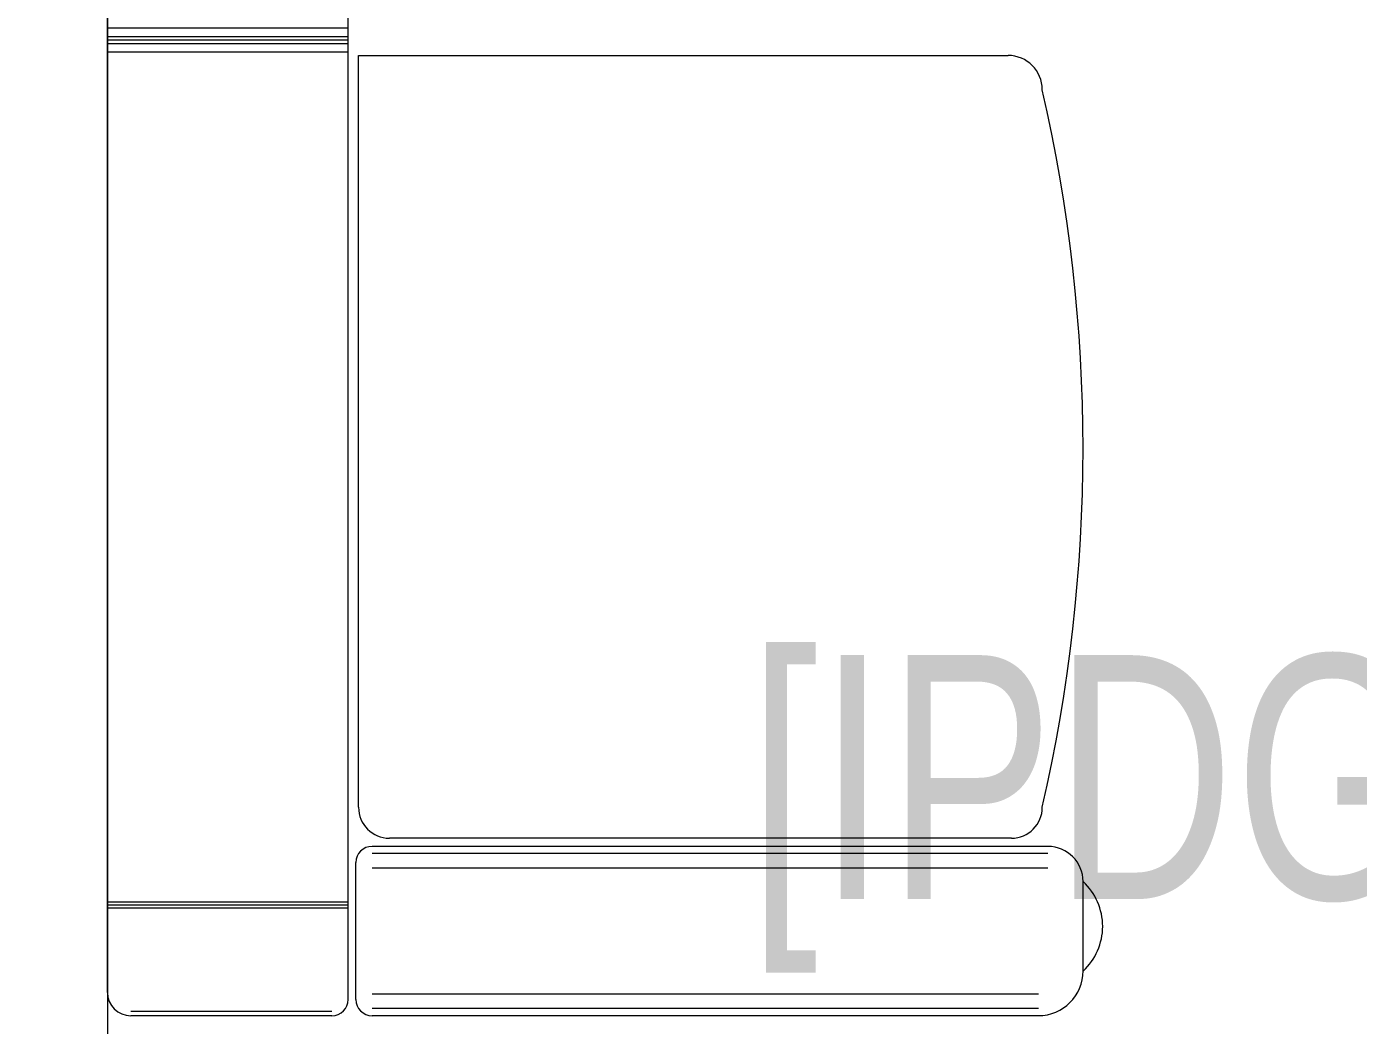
# Model space of a CAD drawing. Header units: millimetres. Extents: x 26027 to 581921, y 7230 to 233891.
# Drawn here: x 477950 to 479042, y 165829 to 166648 of the extents above; entities that cross this region are included whole.
import ezdxf

# ---------------------------------------------------------------- set-up
doc = ezdxf.new("R2010")
doc.units = ezdxf.units.MM
doc.header["$LTSCALE"] = 5
for name, color, linetype, lineweight in [('72_EGR_BASE_TEXT', 252, 'Continuous', 5), ('E-ELEC-EQPM-2', 85, 'Continuous', 30), ('LOADING', 252, 'Continuous', 5), ('Medical Equipment and Furniture', 252, 'Continuous', 0), ('Walls', 252, 'Continuous', 5)]:
    doc.layers.add(name, color=color, linetype=linetype, lineweight=lineweight)
doc.layers.add('EXF', color=7, linetype='Continuous', lineweight=30, true_color=0x4e7e3e)
doc.styles.add('X3G_ENTITY_2587EA', font='swisscl.ttf', dxfattribs={"height": 200})

# ---------------------------------------------------------------- blocks, each defined once
blk = doc.blocks.new('GF21008-P')
at = {"layer": 'LOADING'}
for p, q in [((-0.7709, 0), (0.7906, 0)), ((-0.7019, -0.1974), (-0.7019, 0)), ((-0.6994, -0.1974), (-0.6994, 0)), ((-0.6968, -0.1974), (-0.6968, 0)), ((0, -0.1974), (0, 0)), ((0.0069, -0.1974), (0.0069, 0)), ((0.0099, -0.1974), (0.0099, 0)), ((0.0128, -0.1974), (0.0128, 0)), ((0.0197, -0.1974), (0.0197, 0)), ((-0.79, -0.1841), (-0.79, -0.0191)), ((-0.7866, -0.1841), (-0.7866, -0.0191)), ((-0.7767, -0.1974), (0.7964, -0.1974)), ((-0.7767, -0.2037), (-0.6644, -0.2037)), ((-0.6191, -0.2059), (-0.0026, -0.2059)), ((-0.0026, -0.2059), (-0.0026, -0.7385)), ((-0.79, -0.7634), (-0.79, -0.217)), ((-0.784, -0.7634), (-0.784, -0.217)), ((-0.7722, -0.7634), (-0.7722, -0.217)), ((-0.6689, -0.7712), (-0.6689, -0.217)), ((-0.6571, -0.7712), (-0.6571, -0.217)), ((-0.6512, -0.7712), (-0.6512, -0.217)), ((-0.6444, -0.7413), (-0.6444, -0.2312)), ((-0.7533, -0.8), (-0.68, -0.8))]:
    blk.add_line(p, q, dxfattribs=at)
for centre, radius, start, end in [((-0.7709, -0.0191), 0.0191, 90, 180), ((-0.7767, -0.1841), 0.0133, 180, 270), ((-0.7767, -0.217), 0.0133, 90, 180), ((-0.6644, -0.217), 0.0133, 0, 90), ((-0.6191, -0.2312), 0.0253, 90, 180), ((-0.6191, -0.7413), 0.0253, 180, 270), ((-0.0307, -0.7385), 0.0281, 270, 0), ((-0.7533, -0.7634), 0.0366, 180, 270), ((-0.68, -0.7712), 0.0288, 270, 0), ((-0.3249, 0.51), 1.31, 257.0217, 282.9783), ((-0.7167, -0.7662), 0.0499, 222.6462, 317.3538)]:
    blk.add_arc(centre, radius, start, end, dxfattribs=at)

msp = doc.modelspace()

# ---------------------------------------------------------------- hatches: boundary and pattern name
at = {"layer": 'E-ELEC-EQPM-2'}
h = msp.add_hatch(dxfattribs=at)
h.set_pattern_fill('CROSS', color=85, scale=10)
h.set_pattern_definition([(0, (368880, 104830), (63.5, 63.5), [31.75, -95.25]), (90, (368895.875, 104814.125), (-63.5, 63.5), [31.75, -95.25])])
edge = h.paths.add_edge_path()
edge.add_line((457685.6, 145694.3), (457685.6, 152806.1))
edge.add_line((457685.6, 152806.1), (462487.4, 152806.1))
edge.add_line((462487.4, 152806.1), (462487.4, 145900.9))
edge.add_line((462487.4, 145900.9), (462587.4, 145901.1))
edge.add_line((462587.4, 145901.1), (462587.4, 152806.1))
edge.add_line((462587.4, 152806.1), (464555.9, 152806.1))
edge.add_line((464555.9, 152806.1), (469284.4, 152806.1))
edge.add_line((469284.4, 152806.1), (471903.7, 152806.1))
edge.add_line((471903.7, 152806.1), (471903.7, 142653.2))
edge.add_line((471903.7, 142653.2), (478231.4, 142645.9))
edge.add_line((478231.4, 142645.9), (478231.4, 142845.2))
edge.add_line((478231.4, 142845.2), (472503.7, 142845.2))
edge.add_line((472503.7, 142845.2), (472503.7, 157840))
edge.add_line((472503.7, 157840), (472504, 159009.2))
edge.add_line((472504, 159009.2), (479768.6, 159009.2))
edge.add_line((479768.6, 159009.2), (479768.6, 159109.2))
edge.add_line((479768.6, 159109.2), (472503.7, 159109.2))
edge.add_line((472503.7, 159109.2), (472503.7, 169315.6))
edge.add_line((472503.7, 169315.6), (478921.1, 169315.6))
edge.add_line((478921.1, 169315.6), (484286.4, 169315.6))
edge.add_line((484286.4, 169315.6), (484286.4, 166351.2))
edge.add_line((484286.4, 166351.2), (484486.4, 166351.2))
edge.add_line((484486.4, 166351.2), (484486.4, 169515.6))
edge.add_line((484486.4, 169515.6), (479083.8, 169515.6))
edge.add_line((479083.8, 169515.6), (479083.8, 190946.9))
edge.add_line((479083.8, 190946.9), (479083.8, 191341.6))
edge.add_line((479083.8, 191341.6), (478883.8, 191341.6))
edge.add_line((478883.8, 191341.6), (478883.8, 195124.3))
edge.add_line((478883.8, 195124.3), (477262.4, 195124.3))
edge.add_line((477262.4, 195124.3), (477262.4, 205421.2))
edge.add_line((477262.4, 205421.2), (474368, 205421.2))
edge.add_line((474368, 205421.2), (469356.9, 205421.2))
edge.add_line((469356.9, 205421.2), (469256.9, 205421.2))
edge.add_line((469256.9, 205421.2), (469256.9, 204391.3))
edge.add_line((469256.9, 204391.3), (469856.9, 204391.3))
edge.add_line((469856.9, 204391.3), (469856.9, 204821.2))
edge.add_line((469856.9, 204821.2), (471179.3, 204821.2))
edge.add_line((471179.3, 204821.2), (471179.3, 204391.3))
edge.add_line((471179.3, 204391.3), (471779.3, 204391.3))
edge.add_line((471779.3, 204391.3), (471779.3, 204821.2))
edge.add_line((471779.3, 204821.2), (476662.4, 204821.2))
edge.add_line((476662.4, 204821.2), (476662.4, 194457.6))
edge.add_line((476662.4, 194457.6), (478283.8, 194457.6))
edge.add_line((478283.8, 194457.6), (478283.8, 169915.6))
edge.add_line((478283.8, 169915.6), (471903.7, 169915.6))
edge.add_line((471903.7, 169915.6), (471903.7, 159212))
edge.add_line((471903.7, 159212), (470513.7, 159212))
edge.add_line((470513.7, 159212), (470513.7, 159112))
edge.add_line((470513.7, 159112), (471903.7, 159112))
edge.add_line((471903.7, 159112), (471903.7, 153006.1))
edge.add_line((471903.7, 153006.1), (462587.4, 153006.1))
edge.add_line((462587.4, 153006.1), (462487.4, 152906.1))
edge.add_line((462487.4, 152906.1), (457585.6, 152906.1))
edge.add_line((457585.6, 152906.1), (457585.6, 145694.3))
at = {"layer": 'EXF'}
h = msp.add_hatch(dxfattribs=at)
h.set_pattern_fill('CROSS', color=256, scale=10)
edge = h.paths.add_edge_path()
edge.add_line((464555.9, 152806.1), (469284.4, 152806.1))
edge.add_line((469284.4, 152806.1), (471903.7, 152806.1))
edge.add_line((471903.7, 152806.1), (471903.7, 142653.2))
edge.add_line((471903.7, 142653.2), (478231.4, 142645.9))
edge.add_line((478231.4, 142645.9), (478231.4, 142845.2))
edge.add_line((478231.4, 142845.2), (472503.7, 142845.2))
edge.add_line((472503.7, 142845.2), (472503.7, 157840))
edge.add_line((472503.7, 157840), (472504, 159009.2))
edge.add_line((472504, 159009.2), (479768.6, 159009.2))
edge.add_line((479768.6, 159009.2), (479768.6, 159109.2))
edge.add_line((479768.6, 159109.2), (472503.7, 159109.2))
edge.add_line((472503.7, 159109.2), (472503.7, 169315.6))
edge.add_line((472503.7, 169315.6), (478921.1, 169315.6))
edge.add_line((478921.1, 169315.6), (484286.4, 169315.6))
edge.add_line((484286.4, 169315.6), (484286.4, 166351.2))
edge.add_line((484286.4, 166351.2), (484486.4, 166351.2))
edge.add_line((484486.4, 166351.2), (484486.4, 169515.6))
edge.add_line((484486.4, 169515.6), (479083.8, 169515.6))
edge.add_line((479083.8, 169515.6), (479083.8, 190946.9))
edge.add_line((479083.8, 190946.9), (479083.8, 191341.6))
edge.add_line((479083.8, 191341.6), (478883.8, 191341.6))
edge.add_line((478883.8, 191341.6), (478883.8, 195124.3))
edge.add_line((478883.8, 195124.3), (477262.4, 195124.3))
edge.add_line((477262.4, 195124.3), (477262.4, 205421.2))
edge.add_line((477262.4, 205421.2), (474368, 205421.2))
edge.add_line((474368, 205421.2), (469356.9, 205421.2))
edge.add_line((469356.9, 205421.2), (469256.9, 205421.2))
edge.add_line((469256.9, 205421.2), (469256.9, 204391.3))
edge.add_line((469256.9, 204391.3), (469856.9, 204391.3))
edge.add_line((469856.9, 204391.3), (469856.9, 204821.2))
edge.add_line((469856.9, 204821.2), (471179.3, 204821.2))
edge.add_line((471179.3, 204821.2), (471179.3, 204391.3))
edge.add_line((471179.3, 204391.3), (471779.3, 204391.3))
edge.add_line((471779.3, 204391.3), (471779.3, 204821.2))
edge.add_line((471779.3, 204821.2), (476662.4, 204821.2))
edge.add_line((476662.4, 204821.2), (476662.4, 194457.6))
edge.add_line((476662.4, 194457.6), (478283.8, 194457.6))
edge.add_line((478283.8, 194457.6), (478283.8, 169915.6))
edge.add_line((478283.8, 169915.6), (471903.7, 169915.6))
edge.add_line((471903.7, 169915.6), (471903.7, 159212))
edge.add_line((471903.7, 159212), (470513.7, 159212))
edge.add_line((470513.7, 159212), (470513.7, 159112))
edge.add_line((470513.7, 159112), (471903.7, 159112))
edge.add_line((471903.7, 159112), (471903.7, 153006.1))
edge.add_line((471903.7, 153006.1), (462587.4, 153006.1))

# ---------------------------------------------------------------- linework, layer by layer
at = {"layer": 'Walls'}
msp.add_line((478015.8, 167730.3, 2.4), (478015.8, 163980.3, 2.4), dxfattribs=at)

# ---------------------------------------------------------------- block references
at = {"layer": 'Medical Equipment and Furniture', "xscale": 1000, "yscale": 1000, "zscale": 1000, "rotation": 89.9999999999998}
msp.add_blockref('GF21008-P', (478015.8, 166627.2, 2.4), dxfattribs=at)

# ---------------------------------------------------------------- texts
at = {"layer": '72_EGR_BASE_TEXT', "insert": (478962.7, 166132.9, 2.4), "char_height": 200, "attachment_point": 2, "style": 'X3G_ENTITY_2587EA'}
msp.add_mtext('[IPDG64]', dxfattribs=at)

doc.saveas('drawing.dxf')
